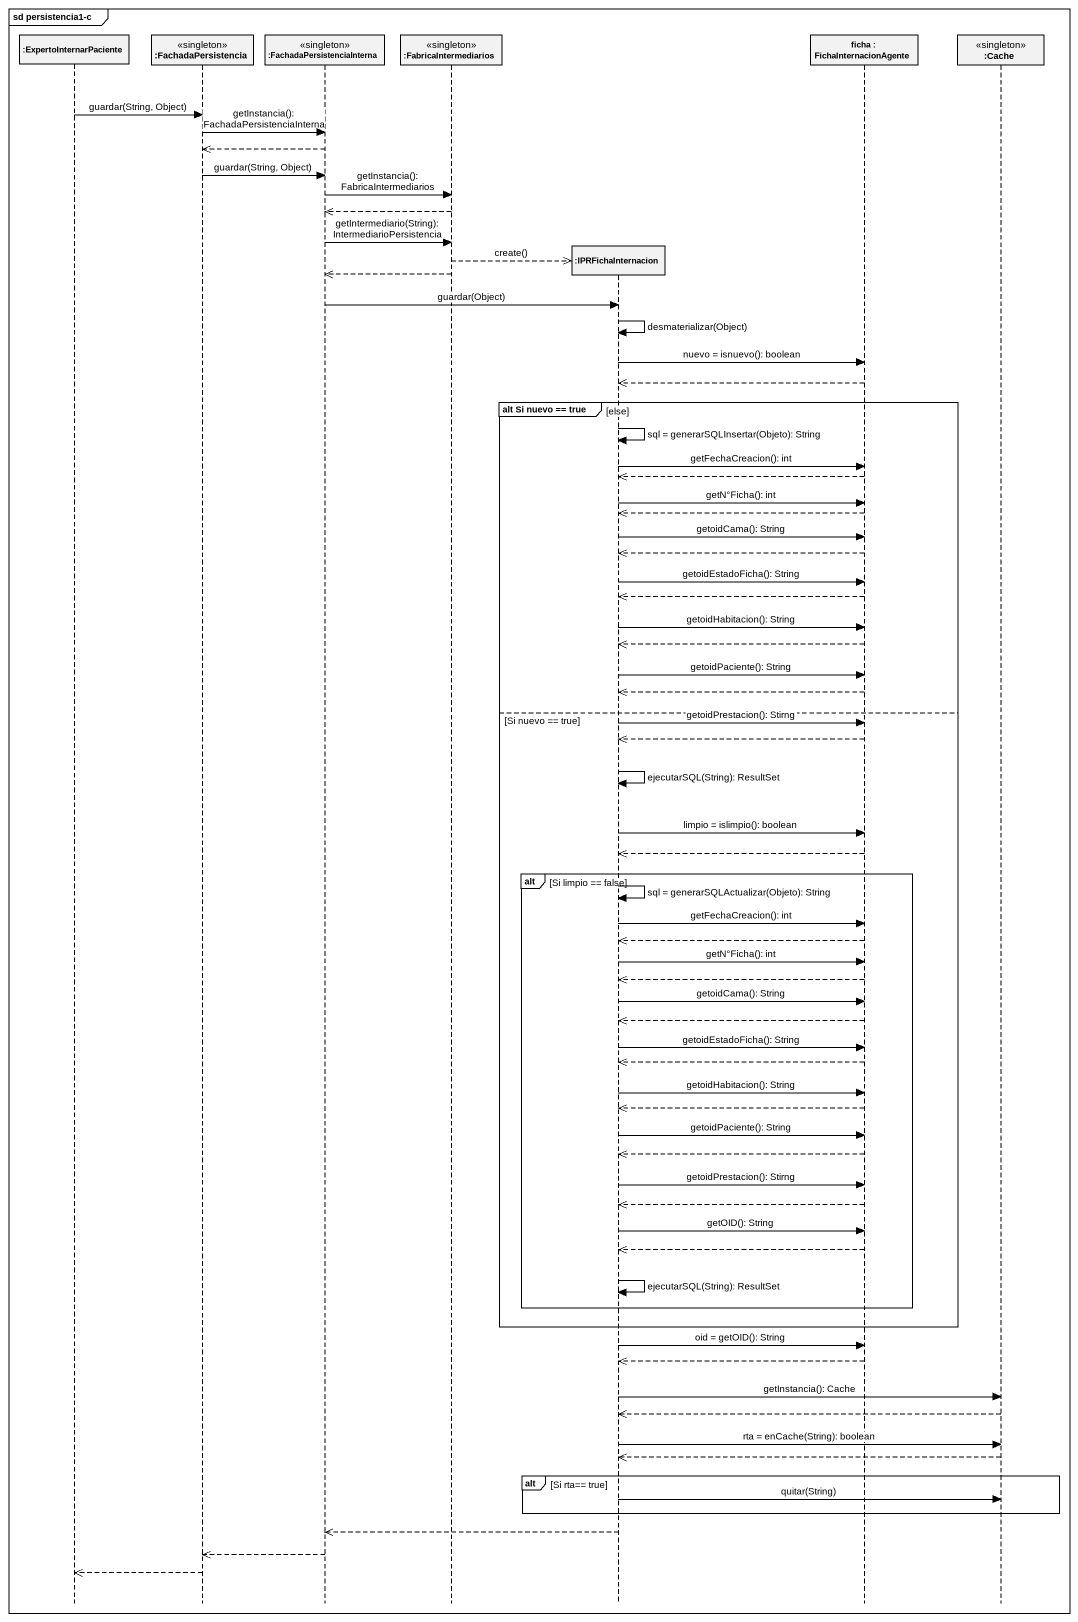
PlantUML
@startuml
mainframe sd persistencia1-c
hide footbox
participant ":ExpertoInternarPaciente" as ExpertoInternarPaciente
participant ":FachadaPersistencia" as FachadaPersistencia <<singleton>>
participant ":FachadaPersistenciaInterna" as FachadaPersistenciaInterna <<singleton>>
participant ":FabricaIntermediarios" as FabricaIntermediarios <<singleton>>
participant ":IPRFichaInternacion" as IPRFichaInternacion
participant "ficha : FichaInternacionAgente" as ficha
participant ":Cache" as Cache <<singleton>>

ExpertoInternarPaciente -> FachadaPersistencia : guardar(String, Object)
FachadaPersistencia -> FachadaPersistenciaInterna : getInstancia(): FachadaPersistenciaInterna
FachadaPersistenciaInterna -->> FachadaPersistencia
FachadaPersistencia -> FachadaPersistenciaInterna : guardar(String, Object)
FachadaPersistenciaInterna -> FabricaIntermediarios : getInstancia(): FabricaIntermediarios
FabricaIntermediarios -->> FachadaPersistenciaInterna
FachadaPersistenciaInterna -> FabricaIntermediarios : getIntermediario(String): IntermediarioPersistencia
FabricaIntermediarios -->> IPRFichaInternacion ** : create()
FabricaIntermediarios -->> FachadaPersistenciaInterna
FachadaPersistenciaInterna -> IPRFichaInternacion : guardar(Object)
IPRFichaInternacion -> IPRFichaInternacion : desmaterializar(Object)
IPRFichaInternacion -> ficha : nuevo = isnuevo(): boolean
ficha -->> IPRFichaInternacion
group alt Si nuevo == true [else]
  IPRFichaInternacion -> IPRFichaInternacion : sql = generarSQLInsertar(Objeto): String
  IPRFichaInternacion -> ficha : getFechaCreacion(): int
  ficha -->> IPRFichaInternacion
  IPRFichaInternacion -> ficha : getN°Ficha(): int
  ficha -->> IPRFichaInternacion
  IPRFichaInternacion -> ficha : getoidCama(): String
  ficha -->> IPRFichaInternacion
  IPRFichaInternacion -> ficha : getoidEstadoFicha(): String
  ficha -->> IPRFichaInternacion
  IPRFichaInternacion -> ficha : getoidHabitacion(): String
  ficha -->> IPRFichaInternacion
  IPRFichaInternacion -> ficha : getoidPaciente(): String
  ficha -->> IPRFichaInternacion
else Si nuevo == true
  IPRFichaInternacion -> ficha : getoidPrestacion(): Stirng
  ficha -->> IPRFichaInternacion
  IPRFichaInternacion -> IPRFichaInternacion : ejecutarSQL(String): ResultSet
  IPRFichaInternacion -> ficha : limpio = islimpio(): boolean
  ficha -->> IPRFichaInternacion
  alt Si limpio == false
    IPRFichaInternacion -> IPRFichaInternacion : sql = generarSQLActualizar(Objeto): String
    IPRFichaInternacion -> ficha : getFechaCreacion(): int
    ficha -->> IPRFichaInternacion
    IPRFichaInternacion -> ficha : getN°Ficha(): int
    ficha -->> IPRFichaInternacion
    IPRFichaInternacion -> ficha : getoidCama(): String
    ficha -->> IPRFichaInternacion
    IPRFichaInternacion -> ficha : getoidEstadoFicha(): String
    ficha -->> IPRFichaInternacion
    IPRFichaInternacion -> ficha : getoidHabitacion(): String
    ficha -->> IPRFichaInternacion
    IPRFichaInternacion -> ficha : getoidPaciente(): String
    ficha -->> IPRFichaInternacion
    IPRFichaInternacion -> ficha : getoidPrestacion(): Stirng
    ficha -->> IPRFichaInternacion
    IPRFichaInternacion -> ficha : getOID(): String
    ficha -->> IPRFichaInternacion
    IPRFichaInternacion -> IPRFichaInternacion : ejecutarSQL(String): ResultSet
  end
end
IPRFichaInternacion -> ficha : oid = getOID(): String
ficha -->> IPRFichaInternacion
IPRFichaInternacion -> Cache : getInstancia(): Cache
Cache -->> IPRFichaInternacion
IPRFichaInternacion -> Cache : rta = enCache(String): boolean
Cache -->> IPRFichaInternacion
alt Si rta== true
  IPRFichaInternacion -> Cache : quitar(String)
end
IPRFichaInternacion -->> FachadaPersistenciaInterna
FachadaPersistenciaInterna -->> FachadaPersistencia
FachadaPersistencia -->> ExpertoInternarPaciente
@enduml
